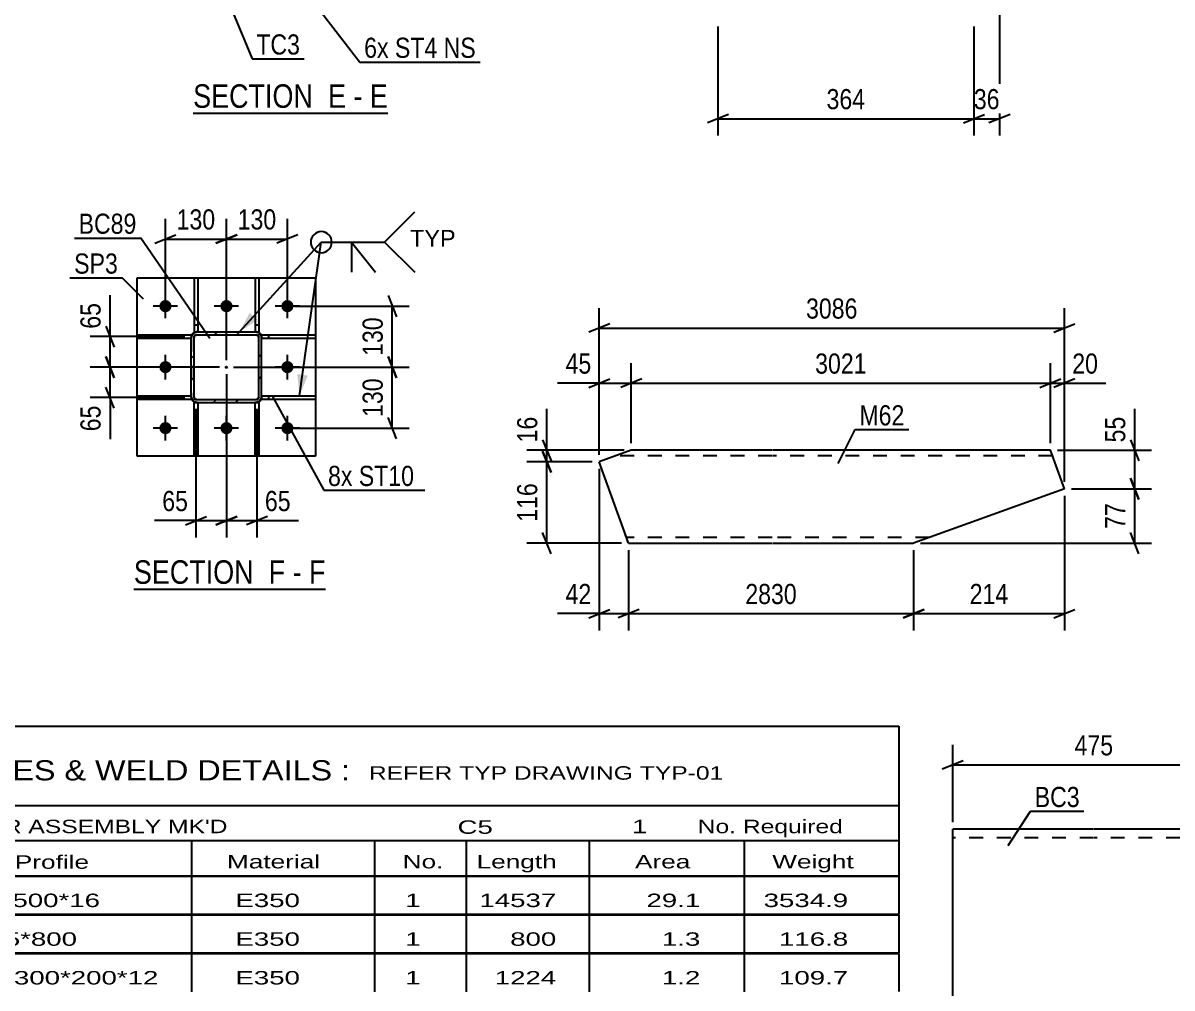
# Model space of a CAD drawing. Header units: millimetres. Extents: x 0 to 841, y 0 to 594.
# Drawn here: x 551.6 to 714.8, y 236.1 to 373.2 of the extents above; entities that cross this region are included whole.
import ezdxf

# ---------------------------------------------------------------- set-up
doc = ezdxf.new("R2010")
doc.units = ezdxf.units.MM
doc.linetypes.add('DXK_LINE_DOT2', pattern=[3.9198, 1.9599, -1.9599])
doc.styles.add('Arial', font='arial.ttf', dxfattribs={"height": 0.2})
doc.styles.add('Arial Narrow', font='ARIALN.TTF', dxfattribs={"height": 0.2})

# ---------------------------------------------------------------- blocks, each defined once
blk = doc.blocks.new('Unknown-695494452-64 - 5517')
at = {"color": 6, "linetype": 'Continuous'}
blk.add_line((575.74, 360.37), (603.39, 360.37), dxfattribs=at)
at = {"color": 0, "linetype": 'Continuous'}
for points in [[(593.85, 361.12), (593.85, 364.62), (575.74, 364.62), (575.74, 361.12)], [(597.46, 361.12), (597.46, 364.62), (594.9, 364.62), (594.9, 361.12)], [(599.78, 361.12), (599.78, 364.62), (598.51, 364.62), (598.51, 361.12)], [(603.39, 361.12), (603.39, 364.62), (600.83, 364.62), (600.83, 361.12)]]:
    blk.add_wipeout(points, dxfattribs=at)
at = {"color": 7, "linetype": 'Continuous', "style": 'Arial Narrow'}
for s, p in [('SECTION ', (575.74, 361.12)), ('E', (594.9, 361.12)), ('E', (600.83, 361.12)), ('-', (598.51, 361.12))]:
    blk.add_text(s, height=3.34, dxfattribs=at).set_placement(p)
blk = doc.blocks.new('Unknown-695494452-65 - 5733')
at = {"color": 6, "linetype": 'Continuous'}
blk.add_line((567.32, 292.74), (594.54, 292.74), dxfattribs=at)
at = {"color": 0, "linetype": 'Continuous'}
for points in [[(585.43, 293.49), (585.43, 296.99), (567.32, 296.99), (567.32, 293.49)], [(588.82, 293.49), (588.82, 296.99), (586.48, 296.99), (586.48, 293.49)], [(591.15, 293.49), (591.15, 296.99), (589.87, 296.99), (589.87, 293.49)], [(594.54, 293.49), (594.54, 296.99), (592.2, 296.99), (592.2, 293.49)]]:
    blk.add_wipeout(points, dxfattribs=at)
at = {"color": 7, "linetype": 'Continuous', "style": 'Arial Narrow'}
for s, p in [('SECTION ', (567.32, 293.49)), ('F', (586.48, 293.49)), ('F', (592.2, 293.49)), ('-', (589.87, 293.49))]:
    blk.add_text(s, height=3.34, dxfattribs=at).set_placement(p)
blk = doc.blocks.new('Part-695494452-3220 - 3204')
at = {"color": 2, "linetype": 'Continuous'}
for p, q in [((637.97, 312.46), (633.42, 310.82)), ((657.97, 312.46), (637.97, 312.46)), ((697.51, 312.46), (658.07, 312.46)), ((699.49, 306.98), (697.51, 312.46)), ((637.01, 300.86), (633.42, 310.82)), ((699.49, 306.98), (678.07, 299.26)), ((637.59, 299.26), (637.01, 300.86)), ((637.59, 299.26), (657.97, 299.26)), ((658.07, 299.26), (678.07, 299.26))]:
    blk.add_line(p, q, dxfattribs=at)
at = {"color": 7, "linetype": 'DXK_LINE_DOT2'}
for p, q in [((657.97, 311.66), (635.75, 311.66)), ((697.8, 311.66), (658.07, 311.66)), ((637.54, 299.38), (637.01, 300.86)), ((657.97, 300.06), (637.3, 300.06)), ((680.29, 300.06), (658.07, 300.06))]:
    blk.add_line(p, q, dxfattribs=at)
blk = doc.blocks.new('Part-695494452-2430 - 2414')
at = {"color": 2, "linetype": 'Continuous'}
for p, q in [((703.63, 258.61), (683.63, 258.61)), ((683.63, 231.01), (683.63, 258.61)), ((723.73, 258.61), (703.73, 258.61)), ((723.73, 258.61), (723.73, 228.61)), ((683.63, 231.01), (683.63, 228.61)), ((703.63, 228.61), (683.63, 228.61)), ((723.73, 228.61), (703.73, 228.61))]:
    blk.add_line(p, q, dxfattribs=at)
at = {"color": 7, "linetype": 'DXK_LINE_DOT2'}
for p, q in [((703.63, 257.41), (683.63, 257.41)), ((723.73, 257.41), (703.73, 257.41)), ((683.63, 228.79), (683.63, 231.01)), ((683.63, 229.81), (683.63, 229.9)), ((703.63, 229.81), (683.63, 229.81)), ((723.73, 229.81), (703.73, 229.81)), ((723.73, 229.81), (723.73, 229.9))]:
    blk.add_line(p, q, dxfattribs=at)
blk = doc.blocks.new('Part-695494452-5747 - 5733')
at = {"color": 2, "linetype": 'Continuous'}
for p, q in [((584.53, 311.61), (584.53, 319.27)), ((584.67, 319.27), (585.07, 319.27)), ((585.07, 319.27), (585.07, 311.61)), ((585.07, 311.61), (584.53, 311.61))]:
    blk.add_line(p, q, dxfattribs=at)
at = {"color": 7, "linetype": 'DXK_LINE_DOT2'}
for p, q in [((584.67, 319.27), (584.53, 319.27)), ((584.53, 319.27), (584.67, 319.27)), ((584.53, 318.27), (585.07, 318.27))]:
    blk.add_line(p, q, dxfattribs=at)
blk = doc.blocks.new('Part-695494452-5799 - 5733')
at = {"color": 2, "linetype": 'Continuous'}
for p, q in [((567.8, 336.94), (593.13, 336.94)), ((567.8, 311.61), (567.8, 336.94)), ((593.13, 336.94), (593.13, 311.61)), ((593.13, 311.61), (567.8, 311.61))]:
    blk.add_line(p, q, dxfattribs=at)
blk = doc.blocks.new('Part-695494452-5752 - 5733')
at = {"color": 2, "linetype": 'Continuous'}
for p, q in [((575.87, 319.27), (576.27, 319.27)), ((575.87, 311.61), (575.87, 319.27)), ((576.4, 319.27), (576.4, 311.61)), ((576.4, 311.61), (575.87, 311.61))]:
    blk.add_line(p, q, dxfattribs=at)
at = {"color": 7, "linetype": 'DXK_LINE_DOT2'}
for p, q in [((575.87, 318.27), (576.4, 318.27)), ((576.27, 319.27), (576.4, 319.27))]:
    blk.add_line(p, q, dxfattribs=at)
blk = doc.blocks.new('Bolt-695494452-5736 - 5733')
at = {"linetype": 'Continuous'}
for points in [[(571.8, 332.07, -1), (571.8, 333.81, -1)], [(580.47, 332.07, -1), (580.47, 333.81, -1)], [(589.13, 332.07, -1), (589.13, 333.81, -1)], [(571.8, 323.41, -1), (571.8, 325.14, -1)], [(589.13, 323.41, -1), (589.13, 325.14, -1)], [(571.8, 314.74, -1), (571.8, 316.47, -1)], [(580.47, 314.74, -1), (580.47, 316.47, -1)], [(589.13, 314.74, -1), (589.13, 316.47, -1)]]:
    blk.add_hatch(color=1, dxfattribs=at).paths.add_polyline_path(points)
at = {"color": 1, "linetype": 'Continuous'}
for p, q in [((571.8, 331.21), (571.8, 334.67)), ((580.47, 331.21), (580.47, 334.67)), ((589.13, 331.21), (589.13, 334.67)), ((573.53, 332.94), (570.07, 332.94)), ((582.2, 332.94), (578.73, 332.94)), ((590.87, 332.94), (587.4, 332.94)), ((571.8, 322.54), (571.8, 326.01)), ((589.13, 322.54), (589.13, 326.01)), ((573.53, 324.27), (570.07, 324.27)), ((590.87, 324.27), (587.4, 324.27)), ((571.8, 313.87), (571.8, 317.34)), ((580.47, 313.87), (580.47, 317.34)), ((589.13, 313.87), (589.13, 317.34)), ((573.53, 315.61), (570.07, 315.61)), ((582.2, 315.61), (578.73, 315.61)), ((590.87, 315.61), (587.4, 315.61))]:
    blk.add_line(p, q, dxfattribs=at)
blk = doc.blocks.new('Part-695494452-5853 - 5733')
at = {"color": 2, "linetype": 'Continuous'}
for p, q in [((585.47, 328.87), (585.47, 328.47)), ((585.47, 328.87), (593.13, 328.87)), ((593.13, 328.34), (585.47, 328.34)), ((593.13, 328.87), (593.13, 328.34))]:
    blk.add_line(p, q, dxfattribs=at)
at = {"color": 7, "linetype": 'DXK_LINE_DOT2'}
for p, q in [((585.47, 328.34), (585.47, 328.47)), ((586.47, 328.34), (586.47, 328.87))]:
    blk.add_line(p, q, dxfattribs=at)
blk = doc.blocks.new('Part-695494452-5757 - 5733')
at = {"color": 2, "linetype": 'Continuous'}
for p, q in [((584.53, 336.94), (584.53, 329.27)), ((584.53, 336.94), (585.07, 336.94)), ((585.07, 336.94), (585.07, 329.27)), ((584.67, 329.27), (585.07, 329.27))]:
    blk.add_line(p, q, dxfattribs=at)
at = {"color": 7, "linetype": 'DXK_LINE_DOT2'}
for p, q in [((584.53, 330.27), (585.07, 330.27)), ((584.67, 329.27), (584.53, 329.27)), ((584.53, 329.27), (584.67, 329.27))]:
    blk.add_line(p, q, dxfattribs=at)
blk = doc.blocks.new('Part-695494452-5762 - 5733')
at = {"color": 2, "linetype": 'Continuous'}
for p, q in [((575.87, 336.94), (575.87, 329.27)), ((575.87, 336.94), (576.4, 336.94)), ((576.4, 336.94), (576.4, 329.27)), ((575.87, 329.27), (576.27, 329.27))]:
    blk.add_line(p, q, dxfattribs=at)
at = {"color": 7, "linetype": 'DXK_LINE_DOT2'}
for p, q in [((575.87, 330.27), (576.4, 330.27)), ((576.4, 329.27), (576.27, 329.27))]:
    blk.add_line(p, q, dxfattribs=at)
blk = doc.blocks.new('Part-695494452-5793 - 5733')
at = {"linetype": 'Continuous'}
h = blk.add_hatch(dxfattribs=at)
h.set_pattern_fill('', scale=0.7, style=0, pattern_type=0)
h.set_pattern_definition([(45, (584.9736, 319.3348), (-1.57154, 1.57154), [])])
h.paths.add_polyline_path([(584.67, 319.27), (584.97, 319.33), (585.23, 319.51), (585.41, 319.77), (585.47, 320.07), (585.47, 328.47), (585.41, 328.78), (585.23, 329.04), (584.97, 329.21), (584.67, 329.27), (576.27, 329.27), (575.96, 329.21), (575.7, 329.04), (575.53, 328.78), (575.47, 328.47), (575.47, 320.07), (575.53, 319.77), (575.7, 319.51), (575.96, 319.33), (576.27, 319.27)])
h.paths.add_polyline_path([(576.27, 319.67), (576.11, 319.7), (575.98, 319.79), (575.9, 319.92), (575.87, 320.07), (575.87, 328.47), (575.9, 328.63), (575.98, 328.76), (576.11, 328.84), (576.27, 328.87), (584.67, 328.87), (584.82, 328.84), (584.95, 328.76), (585.04, 328.63), (585.07, 328.47), (585.07, 320.07), (585.04, 319.92), (584.95, 319.79), (584.82, 319.7), (584.67, 319.67)])
blk.add_hatch(color=246, dxfattribs=at).paths.add_polyline_path([(580.47, 324.17, -1), (580.47, 324.37, -1)])
at = {"color": 7, "linetype": 'DXK_LINE_DOT2'}
for p, q in [((575.47, 328.47), (575.53, 328.78)), ((575.47, 328.47), (575.47, 320.07)), ((575.9, 328.63), (575.87, 328.47)), ((575.87, 320.07), (575.87, 328.47)), ((575.98, 328.76), (575.9, 328.63)), ((575.96, 329.21), (576.27, 329.27)), ((576.11, 328.84), (575.98, 328.76)), ((576.27, 328.87), (576.11, 328.84)), ((576.27, 329.27), (584.67, 329.27)), ((576.27, 328.87), (584.67, 328.87)), ((584.67, 329.27), (584.97, 329.21)), ((584.82, 328.84), (584.67, 328.87)), ((584.95, 328.76), (584.82, 328.84)), ((585.04, 328.63), (584.95, 328.76)), ((585.07, 328.47), (585.04, 328.63)), ((585.07, 320.07), (585.07, 328.47)), ((585.41, 328.78), (585.47, 328.47)), ((585.47, 320.07), (585.47, 328.47)), ((575.53, 319.77), (575.47, 320.07)), ((575.87, 320.07), (575.9, 319.92)), ((575.9, 319.92), (575.98, 319.79)), ((584.95, 319.79), (585.04, 319.92)), ((585.04, 319.92), (585.07, 320.07)), ((585.47, 320.07), (585.41, 319.77)), ((576.27, 319.27), (575.96, 319.33)), ((575.98, 319.79), (576.11, 319.7)), ((576.11, 319.7), (576.27, 319.67)), ((576.27, 319.67), (584.67, 319.67)), ((576.27, 319.27), (584.67, 319.27)), ((584.67, 319.67), (584.82, 319.7)), ((584.97, 319.33), (584.67, 319.27)), ((584.82, 319.7), (584.95, 319.79))]:
    blk.add_line(p, q, dxfattribs=at)
at = {"color": 2, "linetype": 'Continuous'}
for p, q in [((575.53, 328.78), (575.47, 328.47)), ((575.47, 328.47), (575.47, 328.47)), ((575.47, 320.07), (575.47, 328.47)), ((575.87, 328.47), (575.9, 328.63)), ((575.87, 328.47), (575.87, 328.47)), ((575.87, 320.07), (575.87, 328.47)), ((575.9, 328.63), (575.98, 328.76)), ((576.27, 329.27), (575.96, 329.21)), ((575.98, 328.76), (576.11, 328.84)), ((576.11, 328.84), (576.27, 328.87)), ((576.27, 329.27), (576.27, 329.27)), ((576.27, 329.27), (584.67, 329.27)), ((576.27, 328.87), (576.27, 328.87)), ((576.27, 328.87), (584.67, 328.87)), ((584.67, 329.27), (584.67, 329.27)), ((584.97, 329.21), (584.67, 329.27)), ((584.67, 328.87), (584.67, 328.87)), ((584.67, 328.87), (584.82, 328.84)), ((584.82, 328.84), (584.95, 328.76)), ((584.95, 328.76), (585.04, 328.63)), ((585.04, 328.63), (585.07, 328.47)), ((585.07, 328.47), (585.07, 328.47)), ((585.07, 320.07), (585.07, 328.47)), ((585.47, 328.47), (585.41, 328.78)), ((585.47, 328.47), (585.47, 328.47)), ((585.47, 320.07), (585.47, 328.47)), ((575.47, 320.07), (575.47, 320.07)), ((575.47, 320.07), (575.53, 319.77)), ((575.87, 320.07), (575.87, 320.07)), ((575.9, 319.92), (575.87, 320.07)), ((575.98, 319.79), (575.9, 319.92)), ((585.04, 319.92), (584.95, 319.79)), ((585.07, 320.07), (585.04, 319.92)), ((585.07, 320.07), (585.07, 320.07)), ((585.41, 319.77), (585.47, 320.07)), ((585.47, 320.07), (585.47, 320.07)), ((575.96, 319.33), (576.27, 319.27)), ((576.11, 319.7), (575.98, 319.79)), ((576.27, 319.67), (576.11, 319.7)), ((576.27, 319.67), (576.27, 319.67)), ((576.27, 319.67), (584.67, 319.67)), ((576.27, 319.27), (576.27, 319.27)), ((576.27, 319.27), (584.67, 319.27)), ((584.82, 319.7), (584.67, 319.67)), ((584.67, 319.67), (584.67, 319.67)), ((584.67, 319.27), (584.97, 319.33)), ((584.67, 319.27), (584.67, 319.27)), ((584.95, 319.79), (584.82, 319.7))]:
    blk.add_line(p, q, dxfattribs=at)
at = {"color": 246, "linetype": 'DXK_LINE_DOT2'}
blk.add_line((580.47, 324.27), (580.47, 324.27), dxfattribs=at)
at = {"color": 246, "linetype": 'Continuous'}
blk.add_circle((580.47, 324.27), 0.1, dxfattribs=at)
at = {"color": 7, "linetype": 'DXK_LINE_DOT2'}
for centre, start, end in [((576.27, 328.47), 112.5, 157.5), ((584.67, 328.47), 22.5, 67.5), ((576.27, 320.07), 202.5, 247.5), ((584.67, 320.07), 292.5, 337.5)]:
    blk.add_arc(centre, 0.8, start, end, dxfattribs=at)
at = {"color": 2, "linetype": 'Continuous'}
for centre, start, end in [((576.27, 328.47), 112.5, 157.5), ((584.67, 328.47), 22.5, 67.5), ((576.27, 320.07), 202.5, 247.5), ((584.67, 320.07), 292.5, 337.5)]:
    blk.add_arc(centre, 0.8, start, end, dxfattribs=at)
blk = doc.blocks.new('Part-695494452-5838 - 5733')
at = {"color": 2, "linetype": 'Continuous'}
for p, q in [((567.8, 320.21), (575.47, 320.21)), ((567.8, 319.67), (567.8, 320.21)), ((575.47, 320.07), (575.47, 319.67)), ((575.47, 319.67), (567.8, 319.67))]:
    blk.add_line(p, q, dxfattribs=at)
at = {"color": 7, "linetype": 'DXK_LINE_DOT2'}
for p, q in [((574.47, 319.67), (574.47, 320.21)), ((575.47, 320.21), (575.47, 320.07))]:
    blk.add_line(p, q, dxfattribs=at)
blk = doc.blocks.new('Part-695494452-5843 - 5733')
at = {"color": 2, "linetype": 'Continuous'}
for p, q in [((567.8, 328.87), (575.47, 328.87)), ((567.8, 328.34), (567.8, 328.87)), ((575.47, 328.34), (567.8, 328.34)), ((575.47, 328.87), (575.47, 328.47))]:
    blk.add_line(p, q, dxfattribs=at)
at = {"color": 7, "linetype": 'DXK_LINE_DOT2'}
for p, q in [((574.47, 328.34), (574.47, 328.87)), ((575.47, 328.47), (575.47, 328.34))]:
    blk.add_line(p, q, dxfattribs=at)
blk = doc.blocks.new('Part-695494452-5848 - 5733')
at = {"color": 2, "linetype": 'Continuous'}
for p, q in [((585.47, 320.21), (593.13, 320.21)), ((585.47, 320.07), (585.47, 319.67)), ((593.13, 320.21), (593.13, 319.67)), ((593.13, 319.67), (585.47, 319.67))]:
    blk.add_line(p, q, dxfattribs=at)
at = {"color": 7, "linetype": 'DXK_LINE_DOT2'}
for p, q in [((585.47, 320.21), (585.47, 320.07)), ((586.47, 319.67), (586.47, 320.21))]:
    blk.add_line(p, q, dxfattribs=at)
blk = doc.blocks.new('StraightDimension-695494452-3267 - 3204')
at = {"color": 7, "linetype": 'Continuous'}
for p, q in [((700.49, 306.98), (711.89, 306.98)), ((708.89, 308.48), (710.09, 305.48)), ((709.49, 299.26), (709.49, 306.98)), ((710.09, 297.76), (708.89, 300.76)), ((679.07, 299.26), (711.89, 299.26))]:
    blk.add_line(p, q, dxfattribs=at)
at = {"color": 0}
blk.add_wipeout([(708.74, 305.55), (704.54, 305.55), (704.54, 300.69), (708.74, 300.69)], dxfattribs=at)
at = {"color": 3, "style": 'Arial Narrow'}
blk.add_text('77', height=2.863, rotation=90.0002, dxfattribs=at).set_placement((708.14, 301.29))
blk = doc.blocks.new('StraightDimension-695494452-3228 - 3204')
at = {"color": 7, "linetype": 'Continuous'}
for p, q in [((633.42, 311.82), (633.42, 324.85)), ((637.97, 313.46), (637.97, 324.85)), ((631.92, 321.4), (634.92, 322.6)), ((633.42, 322), (637.97, 322)), ((639.47, 322.6), (636.47, 321.4))]:
    blk.add_line(p, q, dxfattribs=at)
at = {"color": 0}
blk.add_wipeout([(632.9, 322.75), (632.9, 326.95), (628.04, 326.95), (628.04, 322.75)], dxfattribs=at)
at = {"color": 7, "linetype": 'Continuous'}
blk.add_line((633.42, 322), (627.51, 322), dxfattribs=at)
blk.add_line((633.42, 322), (627.51, 322), dxfattribs=at)
at = {"color": 3, "style": 'Arial Narrow'}
blk.add_text('45', height=2.863, dxfattribs=at).set_placement((628.64, 323.35))
blk = doc.blocks.new('StraightDimension-695494452-3239 - 3204')
at = {"color": 7, "linetype": 'Continuous'}
for p, q in [((637.97, 313.46), (637.97, 324.85)), ((697.51, 313.46), (697.51, 324.85)), ((639.47, 322.6), (636.47, 321.4)), ((637.97, 322), (697.51, 322)), ((696.01, 321.4), (699.01, 322.6))]:
    blk.add_line(p, q, dxfattribs=at)
at = {"color": 0}
blk.add_wipeout([(672, 322.75), (672, 326.95), (663.49, 326.95), (663.49, 322.75)], dxfattribs=at)
at = {"color": 3, "style": 'Arial Narrow'}
blk.add_text('3021', height=2.863, dxfattribs=at).set_placement((664.09, 323.35))
blk = doc.blocks.new('StraightDimension-695494452-3253 - 3204')
at = {"color": 7, "linetype": 'Continuous'}
for p, q in [((697.51, 313.46), (697.51, 324.85)), ((699.49, 307.98), (699.49, 324.85)), ((696.01, 321.4), (699.01, 322.6)), ((697.51, 322), (699.49, 322)), ((700.99, 322.6), (697.99, 321.4))]:
    blk.add_line(p, q, dxfattribs=at)
at = {"color": 0}
blk.add_wipeout([(704.87, 322.75), (704.87, 326.95), (700.01, 326.95), (700.01, 322.75)], dxfattribs=at)
at = {"color": 7, "linetype": 'Continuous'}
blk.add_line((699.49, 322), (705.4, 322), dxfattribs=at)
blk.add_line((699.49, 322), (705.4, 322), dxfattribs=at)
at = {"color": 3, "style": 'Arial Narrow'}
blk.add_text('20', height=2.863, dxfattribs=at).set_placement((700.61, 323.35))
blk = doc.blocks.new('StraightDimension-695494452-3297 - 3204')
at = {"color": 7, "linetype": 'Continuous'}
for p, q in [((633.42, 309.82), (633.42, 286.86)), ((637.59, 298.26), (637.59, 286.86)), ((631.92, 288.66), (634.92, 289.86)), ((633.42, 289.26), (637.59, 289.26)), ((639.09, 289.86), (636.09, 288.66))]:
    blk.add_line(p, q, dxfattribs=at)
at = {"color": 0}
blk.add_wipeout([(632.9, 290.01), (632.9, 294.21), (628.04, 294.21), (628.04, 290.01)], dxfattribs=at)
at = {"color": 7, "linetype": 'Continuous'}
blk.add_line((633.42, 289.26), (627.51, 289.26), dxfattribs=at)
blk.add_line((633.42, 289.26), (627.51, 289.26), dxfattribs=at)
at = {"color": 3, "style": 'Arial Narrow'}
blk.add_text('42', height=2.863, dxfattribs=at).set_placement((628.64, 290.61))
blk = doc.blocks.new('StraightDimension-695494452-3338 - 3204')
at = {"color": 7, "linetype": 'Continuous'}
for p, q in [((625.37, 312.32), (626.57, 309.32)), ((632.42, 310.82), (623.12, 310.82)), ((625.97, 299.26), (625.97, 310.82)), ((626.57, 297.76), (625.37, 300.76)), ((636.59, 299.26), (623.12, 299.26))]:
    blk.add_line(p, q, dxfattribs=at)
at = {"color": 0}
blk.add_wipeout([(625.22, 308.38), (621.02, 308.38), (621.02, 301.7), (625.22, 301.7)], dxfattribs=at)
at = {"color": 3, "style": 'Arial Narrow'}
blk.add_text('116', height=2.863, rotation=90.0002, dxfattribs=at).set_placement((624.62, 302.3))
blk = doc.blocks.new('StraightDimension-695494452-3281 - 3204')
at = {"color": 7, "linetype": 'Continuous'}
for p, q in [((708.89, 313.96), (710.09, 310.96)), ((698.51, 312.46), (711.89, 312.46)), ((709.49, 306.98), (709.49, 312.46)), ((700.49, 306.98), (711.89, 306.98)), ((710.09, 305.48), (708.89, 308.48))]:
    blk.add_line(p, q, dxfattribs=at)
at = {"color": 0}
blk.add_wipeout([(708.74, 317.84), (704.54, 317.84), (704.54, 312.98), (708.74, 312.98)], dxfattribs=at)
at = {"color": 7, "linetype": 'Continuous'}
blk.add_line((709.49, 312.46), (709.49, 318.36), dxfattribs=at)
blk.add_line((709.49, 312.46), (709.49, 318.36), dxfattribs=at)
at = {"color": 3, "style": 'Arial Narrow'}
blk.add_text('55', height=2.863, rotation=90.0002, dxfattribs=at).set_placement((708.14, 313.58))
blk = doc.blocks.new('StraightDimension-695494452-3310 - 3204')
at = {"color": 7, "linetype": 'Continuous'}
for p, q in [((637.59, 298.26), (637.59, 286.86)), ((678.07, 298.26), (678.07, 286.86)), ((639.09, 289.86), (636.09, 288.66)), ((637.59, 289.26), (678.07, 289.26)), ((676.57, 288.66), (679.57, 289.86))]:
    blk.add_line(p, q, dxfattribs=at)
at = {"color": 0}
blk.add_wipeout([(662.08, 290.01), (662.08, 294.21), (653.57, 294.21), (653.57, 290.01)], dxfattribs=at)
at = {"color": 3, "style": 'Arial Narrow'}
blk.add_text('2830', height=2.863, dxfattribs=at).set_placement((654.17, 290.61))
blk = doc.blocks.new('StraightDimension-695494452-3325 - 3204')
at = {"color": 7, "linetype": 'Continuous'}
for p, q in [((699.49, 305.98), (699.49, 286.86)), ((678.07, 298.26), (678.07, 286.86)), ((679.57, 289.86), (676.57, 288.66)), ((678.07, 289.26), (699.49, 289.26)), ((697.99, 288.66), (700.99, 289.86))]:
    blk.add_line(p, q, dxfattribs=at)
at = {"color": 0}
blk.add_wipeout([(692.12, 290.01), (692.12, 294.21), (685.44, 294.21), (685.44, 290.01)], dxfattribs=at)
at = {"color": 3, "style": 'Arial Narrow'}
blk.add_text('214', height=2.863, dxfattribs=at).set_placement((686.04, 290.61))
blk = doc.blocks.new('StraightDimension-695494452-3351 - 3204')
at = {"color": 7, "linetype": 'Continuous'}
for p, q in [((625.37, 313.96), (626.57, 310.96)), ((636.97, 312.46), (623.12, 312.46)), ((626.57, 309.32), (625.37, 312.32)), ((625.97, 310.82), (625.97, 312.46)), ((632.42, 310.82), (623.12, 310.82))]:
    blk.add_line(p, q, dxfattribs=at)
at = {"color": 0}
blk.add_wipeout([(625.22, 317.84), (621.02, 317.84), (621.02, 312.98), (625.22, 312.98)], dxfattribs=at)
at = {"color": 7, "linetype": 'Continuous'}
blk.add_line((625.97, 312.46), (625.97, 318.36), dxfattribs=at)
blk.add_line((625.97, 312.46), (625.97, 318.36), dxfattribs=at)
at = {"color": 3, "style": 'Arial Narrow'}
blk.add_text('16', height=2.863, rotation=90.0002, dxfattribs=at).set_placement((624.62, 313.58))
blk = doc.blocks.new('StraightDimension-695494452-3363 - 3204')
at = {"color": 7, "linetype": 'Continuous'}
for p, q in [((633.42, 311.82), (633.42, 332.67)), ((699.49, 307.98), (699.49, 332.67)), ((634.92, 330.42), (631.92, 329.22)), ((633.42, 329.82), (699.49, 329.82)), ((697.99, 329.22), (700.99, 330.42))]:
    blk.add_line(p, q, dxfattribs=at)
at = {"color": 0}
blk.add_wipeout([(670.71, 330.57), (670.71, 334.77), (662.2, 334.77), (662.2, 330.57)], dxfattribs=at)
at = {"color": 3, "style": 'Arial Narrow'}
blk.add_text('3086', height=2.863, dxfattribs=at).set_placement((662.8, 331.17))
blk = doc.blocks.new('StraightDimension-695494452-2434 - 2414')
at = {"color": 7, "linetype": 'Continuous'}
for p, q in [((683.63, 259.61), (683.63, 270.61)), ((723.73, 259.61), (723.73, 270.61)), ((685.13, 268.36), (682.13, 267.16)), ((683.63, 267.76), (723.73, 267.76)), ((722.23, 267.16), (725.23, 268.36))]:
    blk.add_line(p, q, dxfattribs=at)
at = {"color": 0}
blk.add_wipeout([(707.03, 268.51), (707.03, 272.71), (700.34, 272.71), (700.34, 268.51)], dxfattribs=at)
at = {"color": 3, "style": 'Arial Narrow'}
blk.add_text('475', height=2.863, dxfattribs=at).set_placement((700.94, 269.11))
blk = doc.blocks.new('StraightDimension-695494452-24481 - 5733')
at = {"color": 7, "linetype": 'Continuous'}
for p, q in [((580.47, 323.27), (580.47, 300.07)), ((584.8, 318.27), (584.8, 300.07)), ((578.97, 301.87), (581.97, 303.07)), ((580.47, 302.47), (584.8, 302.47)), ((586.3, 303.07), (583.3, 301.87))]:
    blk.add_line(p, q, dxfattribs=at)
at = {"color": 0}
blk.add_wipeout([(590.18, 303.22), (590.18, 307.42), (585.33, 307.42), (585.33, 303.22)], dxfattribs=at)
at = {"color": 7, "linetype": 'Continuous'}
blk.add_line((584.8, 302.47), (590.71, 302.47), dxfattribs=at)
blk.add_line((584.8, 302.47), (590.71, 302.47), dxfattribs=at)
at = {"color": 3, "style": 'Arial Narrow'}
blk.add_text('65', height=2.863, dxfattribs=at).set_placement((585.93, 303.82))
blk = doc.blocks.new('StraightDimension-695494452-24429 - 5733')
at = {"color": 7, "linetype": 'Continuous'}
for p, q in [((603.42, 334.44), (604.62, 331.44)), ((590.13, 332.94), (606.42, 332.94)), ((604.02, 324.27), (604.02, 332.94)), ((604.62, 322.77), (603.42, 325.77)), ((581.47, 324.27), (606.42, 324.27))]:
    blk.add_line(p, q, dxfattribs=at)
at = {"color": 0}
blk.add_wipeout([(603.27, 331.95), (599.07, 331.95), (599.07, 325.27), (603.27, 325.27)], dxfattribs=at)
at = {"color": 3, "style": 'Arial Narrow'}
blk.add_text('130', height=2.863, rotation=90.0002, dxfattribs=at).set_placement((602.67, 325.87))
blk = doc.blocks.new('StraightDimension-695494452-24374 - 5733')
at = {"color": 7, "linetype": 'Continuous'}
for p, q in [((580.47, 325.27), (580.47, 345.33)), ((589.13, 333.94), (589.13, 345.33)), ((578.97, 341.88), (581.97, 343.08)), ((590.63, 343.08), (587.63, 341.88)), ((580.47, 342.48), (589.13, 342.48))]:
    blk.add_line(p, q, dxfattribs=at)
at = {"color": 0}
blk.add_wipeout([(588.14, 343.23), (588.14, 347.43), (581.46, 347.43), (581.46, 343.23)], dxfattribs=at)
at = {"color": 3, "style": 'Arial Narrow'}
blk.add_text('130', height=2.863, dxfattribs=at).set_placement((582.06, 343.83))
blk = doc.blocks.new('StraightDimension-695494452-24375 - 5733')
at = {"color": 7, "linetype": 'Continuous'}
for p, q in [((571.8, 333.94), (571.8, 345.33)), ((580.47, 325.27), (580.47, 345.33)), ((570.3, 341.88), (573.3, 343.08)), ((581.97, 343.08), (578.97, 341.88)), ((571.8, 342.48), (580.47, 342.48))]:
    blk.add_line(p, q, dxfattribs=at)
at = {"color": 0}
blk.add_wipeout([(579.48, 343.23), (579.48, 347.43), (572.79, 347.43), (572.79, 343.23)], dxfattribs=at)
at = {"color": 3, "style": 'Arial Narrow'}
blk.add_text('130', height=2.863, dxfattribs=at).set_placement((573.39, 343.83))
blk = doc.blocks.new('StraightDimension-695494452-24402 - 5733')
at = {"color": 7, "linetype": 'Continuous'}
for p, q in [((563.34, 330.11), (564.54, 327.11)), ((574.47, 328.61), (561.09, 328.61)), ((563.94, 324.27), (563.94, 328.61)), ((564.54, 322.77), (563.34, 325.77)), ((579.47, 324.27), (561.09, 324.27))]:
    blk.add_line(p, q, dxfattribs=at)
at = {"color": 0}
blk.add_wipeout([(563.19, 333.99), (558.99, 333.99), (558.99, 329.13), (563.19, 329.13)], dxfattribs=at)
at = {"color": 7, "linetype": 'Continuous'}
blk.add_line((563.94, 328.61), (563.94, 334.51), dxfattribs=at)
blk.add_line((563.94, 328.61), (563.94, 334.51), dxfattribs=at)
at = {"color": 3, "style": 'Arial Narrow'}
blk.add_text('65', height=2.863, rotation=90.0002, dxfattribs=at).set_placement((562.59, 329.73))
blk = doc.blocks.new('StraightDimension-695494452-24403 - 5733')
at = {"color": 7, "linetype": 'Continuous'}
for p, q in [((563.34, 325.77), (564.54, 322.77)), ((579.47, 324.27), (561.09, 324.27)), ((563.94, 319.94), (563.94, 324.27)), ((574.47, 319.94), (561.09, 319.94)), ((564.54, 318.44), (563.34, 321.44))]:
    blk.add_line(p, q, dxfattribs=at)
at = {"color": 0}
blk.add_wipeout([(563.19, 319.42), (558.99, 319.42), (558.99, 314.56), (563.19, 314.56)], dxfattribs=at)
at = {"color": 7, "linetype": 'Continuous'}
blk.add_line((563.94, 319.94), (563.94, 314.03), dxfattribs=at)
blk.add_line((563.94, 319.94), (563.94, 314.03), dxfattribs=at)
at = {"color": 3, "style": 'Arial Narrow'}
blk.add_text('65', height=2.863, rotation=90.0002, dxfattribs=at).set_placement((562.59, 315.16))
blk = doc.blocks.new('StraightDimension-695494452-24430 - 5733')
at = {"color": 7, "linetype": 'Continuous'}
for p, q in [((603.42, 325.77), (604.62, 322.77)), ((581.47, 324.27), (606.42, 324.27)), ((604.02, 315.61), (604.02, 324.27)), ((604.62, 314.11), (603.42, 317.11)), ((590.13, 315.61), (606.42, 315.61))]:
    blk.add_line(p, q, dxfattribs=at)
at = {"color": 0}
blk.add_wipeout([(603.27, 323.28), (599.07, 323.28), (599.07, 316.6), (603.27, 316.6)], dxfattribs=at)
at = {"color": 3, "style": 'Arial Narrow'}
blk.add_text('130', height=2.863, rotation=90.0002, dxfattribs=at).set_placement((602.67, 317.2))
blk = doc.blocks.new('StraightDimension-695494452-24482 - 5733')
at = {"color": 7, "linetype": 'Continuous'}
for p, q in [((580.47, 323.27), (580.47, 300.07)), ((576.13, 318.27), (576.13, 300.07)), ((574.63, 301.87), (577.63, 303.07)), ((576.13, 302.47), (580.47, 302.47)), ((581.97, 303.07), (578.97, 301.87))]:
    blk.add_line(p, q, dxfattribs=at)
at = {"color": 0}
blk.add_wipeout([(575.61, 303.22), (575.61, 307.42), (570.75, 307.42), (570.75, 303.22)], dxfattribs=at)
at = {"color": 7, "linetype": 'Continuous'}
blk.add_line((576.13, 302.47), (570.23, 302.47), dxfattribs=at)
blk.add_line((576.13, 302.47), (570.23, 302.47), dxfattribs=at)
at = {"color": 3, "style": 'Arial Narrow'}
blk.add_text('65', height=2.863, dxfattribs=at).set_placement((571.35, 303.82))
blk = doc.blocks.new('StraightDimension-695494452-6137 - 6111')
at = {"color": 7, "linetype": 'Continuous'}
for p, q in [((690.28, 382.68), (690.28, 357.17)), ((686.64, 372.67), (686.64, 357.17)), ((685.14, 358.97), (688.14, 360.17)), ((686.64, 359.57), (690.28, 359.57)), ((691.78, 360.17), (688.78, 358.97))]:
    blk.add_line(p, q, dxfattribs=at)
at = {"color": 0}
blk.add_wipeout([(690.88, 360.32), (690.88, 364.52), (686.03, 364.52), (686.03, 360.32)], dxfattribs=at)
at = {"color": 3, "style": 'Arial Narrow'}
blk.add_text('36', height=2.863, dxfattribs=at).set_placement((686.63, 360.92))
blk = doc.blocks.new('StraightDimension-695494452-6125 - 6111')
at = {"color": 7, "linetype": 'Continuous'}
for p, q in [((650.28, 372.67), (650.28, 357.17)), ((686.64, 372.67), (686.64, 357.17)), ((651.78, 360.17), (648.78, 358.97)), ((650.28, 359.57), (686.64, 359.57)), ((685.14, 358.97), (688.14, 360.17))]:
    blk.add_line(p, q, dxfattribs=at)
at = {"color": 0}
blk.add_wipeout([(671.8, 360.32), (671.8, 364.52), (665.11, 364.52), (665.11, 360.32)], dxfattribs=at)
at = {"color": 3, "style": 'Arial Narrow'}
blk.add_text('364', height=2.863, dxfattribs=at).set_placement((665.71, 360.92))
blk = doc.blocks.new('Unknown-695494452-27538')
at = {"color": 7, "linetype": 'Continuous'}
for p, q in [((516, 273.25), (676, 273.25)), ((676, 273.25), (676, 262)), ((516, 262), (676, 262)), ((676, 262), (676, 257)), ((516, 257), (676, 257)), ((575.5, 257), (575.5, 252)), ((601.5, 257), (601.5, 252)), ((614.5, 257), (614.5, 252)), ((632, 257), (632, 252)), ((654, 257), (654, 252)), ((676, 257), (676, 252)), ((516, 252), (676, 252)), ((516, 251.95), (676, 251.95)), ((575.5, 252), (575.5, 246.5)), ((601.5, 252), (601.5, 246.5)), ((614.5, 252), (614.5, 246.5)), ((632, 252), (632, 246.5)), ((654, 252), (654, 246.5)), ((676, 251.95), (676, 246.55)), ((516, 246.55), (676, 246.55)), ((575.5, 246.5), (575.5, 241)), ((601.5, 246.5), (601.5, 241)), ((614.5, 246.5), (614.5, 241)), ((632, 246.5), (632, 241)), ((654, 246.5), (654, 241)), ((516, 246.45), (676, 246.45)), ((676, 246.45), (676, 241.05)), ((516, 241.05), (676, 241.05)), ((516, 240.95), (676, 240.95)), ((575.5, 241), (575.5, 235.5)), ((601.5, 241), (601.5, 235.5)), ((614.5, 241), (614.5, 235.5)), ((632, 241), (632, 235.5)), ((654, 241), (654, 235.5)), ((676, 240.95), (676, 235.55))]:
    blk.add_line(p, q, dxfattribs=at)
at = {"color": 7, "style": 'Arial Narrow'}
for s, height, width, p in [('GENERAL NOTES & WELD DETAILS :', 2.8633, 1.4, (517.15, 265.56)), ('REFER TYP DRAWING TYP-01', 1.9089, 1.6, (600.7, 265.66)), ("MATERIAL LIST FOR ASSEMBLY MK'D", 1.9089, 1.6, (517.15, 258.06)), ('C5', 1.909, 1.794707, (613.29, 257.97)), ('1', 1.91, 1.794707, (638.08, 258.06)), ('No. Required', 1.9089, 1.6, (647.41, 258.06)), ('Profile', 1.909, 1.7, (550.41, 253)), ('Material', 1.909, 1.7, (580.54, 253.06)), ('No.', 1.909, 1.7, (605.5, 253.06)), ('Length', 1.909, 1.7, (616, 253.06)), ('Area', 1.909, 1.7, (638.5, 253.06)), ('Weight', 1.909, 1.7, (658, 253.06))]:
    blk.add_text(s, height=height, dxfattribs=dict(at, width=width)).set_placement(p)
at = {"color": 7, "linetype": 'Continuous', "style": 'Arial Narrow', "width": 1.794707}
for s, height, p in [('SHS500*16', 1.909, (542, 247.56)), ('E350', 1.909, (581.74, 247.56)), ('1', 1.91, (605.86, 247.56)), ('14537', 1.909, (616.4, 247.56)), ('29.1', 1.909, (640.13, 247.56)), ('3534.9', 1.909, (656.77, 247.56)), ('PL25*800', 1.909, (542, 242.06)), ('E350', 1.909, (581.74, 242.06)), ('1', 1.91, (605.86, 242.06)), ('800', 1.909, (620.77, 242.06)), ('1.3', 1.909, (642.32, 242.06)), ('116.8', 1.909, (658.96, 242.06)), ('RHS300*200*12', 1.9089, (542, 236.56)), ('E350', 1.909, (581.74, 236.56)), ('1', 1.91, (605.86, 236.56)), ('1224', 1.909, (618.58, 236.56)), ('1.2', 1.909, (642.32, 236.56)), ('109.7', 1.909, (658.96, 236.56))]:
    blk.add_text(s, height=height, dxfattribs=at).set_placement(p)
blk = doc.blocks.new('Mark-695494452-3216 - 3204')
at = {"color": 0}
blk.add_wipeout([(676.78, 316), (676.78, 319), (670.38, 319), (670.38, 316)], dxfattribs=at)
blk.add_wipeout([(676.78, 316), (676.78, 319), (670.38, 319), (670.38, 316)], dxfattribs=at)
at = {"color": 30, "linetype": 'Continuous'}
for p, q in [((667.34, 310.56), (669.78, 315.4)), ((669.78, 315.4), (677.38, 315.4))]:
    blk.add_line(p, q, dxfattribs=at)
at = {"color": 3, "style": 'Arial Narrow'}
blk.add_text('M62', height=2.863, dxfattribs=at).set_placement((670.38, 316))
blk = doc.blocks.new('Mark-695494452-2426 - 2414')
at = {"color": 0}
blk.add_wipeout([(701.67, 261.77), (701.67, 264.77), (695.28, 264.77), (695.28, 261.77)], dxfattribs=at)
blk.add_wipeout([(701.67, 261.77), (701.67, 264.77), (695.28, 264.77), (695.28, 261.77)], dxfattribs=at)
at = {"color": 30, "linetype": 'Continuous'}
for p, q in [((691.51, 256.33), (694.68, 261.17)), ((694.68, 261.17), (702.27, 261.17))]:
    blk.add_line(p, q, dxfattribs=at)
at = {"color": 3, "style": 'Arial Narrow'}
blk.add_text('BC3', height=2.863, dxfattribs=at).set_placement((695.28, 261.77))
blk = doc.blocks.new('Mark-695494452-5528 - 5517')
at = {"color": 0}
blk.add_wipeout([(590.92, 368.69), (590.92, 371.69), (584.71, 371.69), (584.71, 368.69)], dxfattribs=at)
blk.add_wipeout([(590.92, 368.69), (590.92, 371.69), (584.71, 371.69), (584.71, 368.69)], dxfattribs=at)
at = {"color": 30, "linetype": 'Continuous'}
for p, q in [((580.69, 376.25), (584.11, 368.09)), ((584.11, 368.09), (591.52, 368.09))]:
    blk.add_line(p, q, dxfattribs=at)
at = {"color": 3, "style": 'Arial Narrow'}
blk.add_text('TC3', height=2.863, dxfattribs=at).set_placement((584.71, 368.69))
blk = doc.blocks.new('MarkSet-695494452-5721 - 5517')
at = {"color": 0}
for points in [[(603.5, 368.22), (603.5, 371.22), (600.03, 371.22), (600.03, 368.22)], [(610.42, 368.22), (610.42, 371.22), (604.4, 371.22), (604.4, 368.22)], [(615.89, 368.22), (615.89, 371.22), (611.32, 371.22), (611.32, 368.22)]]:
    blk.add_wipeout(points, dxfattribs=at)
for points in [[(603.5, 368.22), (603.5, 371.22), (600.03, 371.22), (600.03, 368.22)], [(610.42, 368.22), (610.42, 371.22), (604.4, 371.22), (604.4, 368.22)], [(615.89, 368.22), (615.89, 371.22), (611.32, 371.22), (611.32, 368.22)]]:
    blk.add_wipeout(points, dxfattribs=at)
at = {"color": 30, "linetype": 'Continuous'}
for p, q in [((592.67, 376.31), (599.43, 367.62)), ((599.43, 367.62), (616.49, 367.62))]:
    blk.add_line(p, q, dxfattribs=at)
at = {"color": 3, "style": 'Arial Narrow'}
for s, p in [('6x', (600.03, 368.22)), ('ST4', (604.4, 368.22)), ('NS', (611.32, 368.22))]:
    blk.add_text(s, height=2.863, dxfattribs=at).set_placement(p)
blk = doc.blocks.new('Mark-695494452-5789 - 5733')
at = {"color": 0}
blk.add_wipeout([(567.69, 343.22), (567.69, 346.22), (559.47, 346.22), (559.47, 343.22)], dxfattribs=at)
blk.add_wipeout([(567.69, 343.22), (567.69, 346.22), (559.47, 346.22), (559.47, 343.22)], dxfattribs=at)
at = {"color": 30, "linetype": 'Continuous'}
for p in [(558.87, 342.62), (578.12, 328.33)]:
    blk.add_line(p, (568.29, 342.62), dxfattribs=at)
at = {"color": 3, "style": 'Arial Narrow'}
blk.add_text('BC89', height=2.863, dxfattribs=at).set_placement((559.47, 343.22))
blk = doc.blocks.new('Mark-695494452-5795 - 5733')
at = {"color": 0}
blk.add_wipeout([(565.05, 337.56), (565.05, 340.56), (558.84, 340.56), (558.84, 337.56)], dxfattribs=at)
blk.add_wipeout([(565.05, 337.56), (565.05, 340.56), (558.84, 340.56), (558.84, 337.56)], dxfattribs=at)
at = {"color": 30, "linetype": 'Continuous'}
for p in [(558.24, 336.96), (568.69, 333.91)]:
    blk.add_line(p, (565.65, 336.96), dxfattribs=at)
at = {"color": 3, "style": 'Arial Narrow'}
blk.add_text('SP3', height=2.863, dxfattribs=at).set_placement((558.84, 337.56))
blk = doc.blocks.new('WeldMark-695494452-5902 - 5733')
at = {"linetype": 'Continuous'}
for points in [[(584.88, 330.99), (582.31, 329.27), (583.78, 332)], [(592.02, 323.07), (590.85, 320.21), (590.53, 323.28)]]:
    blk.add_hatch(color=30, dxfattribs=at).paths.add_polyline_path(points)
at = {"color": 30, "linetype": 'Continuous'}
for p, q in [((582.31, 329.27), (593.94, 342.03)), ((590.85, 320.21), (593.94, 342.03)), ((593.94, 342.03), (602.94, 342.03))]:
    blk.add_line(p, q, dxfattribs=at)
at = {"color": 3, "linetype": 'Continuous'}
for q in [(601.66, 337.75), (598.23, 337.75)]:
    blk.add_line((598.23, 342.03), q, dxfattribs=at)
for start, end in [(90, 270), (270, 90)]:
    blk.add_arc((593.94, 342.03), 1.5, start, end, dxfattribs=at)
at = {"color": 0, "linetype": 'Continuous'}
blk.add_wipeout([(613.02, 341.38), (613.02, 343.88), (606.54, 343.88), (606.54, 341.38)], dxfattribs=at)
blk.add_wipeout([(613.02, 341.38), (613.02, 343.88), (606.54, 343.88), (606.54, 341.38)], dxfattribs=at)
at = {"color": 3, "linetype": 'Continuous'}
for q in [(607.23, 346.32), (607.23, 337.75)]:
    blk.add_line((602.94, 342.03), q, dxfattribs=at)
at = {"color": 3, "linetype": 'Continuous', "style": 'Arial'}
blk.add_text('TYP', height=2.388, dxfattribs=at).set_placement((606.54, 341.38))
blk = doc.blocks.new('MarkSet-695494452-5960 - 5733')
at = {"color": 0}
for points in [[(598.37, 307.39), (598.37, 310.39), (594.9, 310.39), (594.9, 307.39)], [(607.13, 307.39), (607.13, 310.39), (599.27, 310.39), (599.27, 307.39)]]:
    blk.add_wipeout(points, dxfattribs=at)
for points in [[(598.37, 307.39), (598.37, 310.39), (594.9, 310.39), (594.9, 307.39)], [(607.13, 307.39), (607.13, 310.39), (599.27, 310.39), (599.27, 307.39)]]:
    blk.add_wipeout(points, dxfattribs=at)
at = {"color": 30, "linetype": 'Continuous'}
for p, q in [((587.02, 320.08), (594.3, 306.79)), ((594.3, 306.79), (608.63, 306.79))]:
    blk.add_line(p, q, dxfattribs=at)
at = {"color": 3, "style": 'Arial Narrow'}
for s, p in [('8x', (594.9, 307.39)), ('ST10', (599.27, 307.39))]:
    blk.add_text(s, height=2.863, dxfattribs=at).set_placement(p)

msp = doc.modelspace()

# ---------------------------------------------------------------- block references
for name in ['StraightDimension-695494452-6137 - 6111', 'Mark-695494452-5528 - 5517', 'MarkSet-695494452-5721 - 5517', 'Unknown-695494452-64 - 5517', 'Part-695494452-5799 - 5733', 'Part-695494452-5762 - 5733', 'Part-695494452-5757 - 5733', 'Bolt-695494452-5736 - 5733', 'Part-695494452-5843 - 5733', 'Part-695494452-5793 - 5733', 'Part-695494452-5853 - 5733', 'Part-695494452-5838 - 5733', 'Part-695494452-5848 - 5733', 'Part-695494452-5752 - 5733', 'Part-695494452-5747 - 5733', 'Part-695494452-3220 - 3204', 'Unknown-695494452-65 - 5733', 'Unknown-695494452-27538', 'StraightDimension-695494452-2434 - 2414', 'Part-695494452-2430 - 2414']:
    msp.add_blockref(name, (0, 0))

# ---------------------------------------------------------------- next in the draw order: block references
for name in ['StraightDimension-695494452-6125 - 6111', 'StraightDimension-695494452-3228 - 3204', 'StraightDimension-695494452-24481 - 5733', 'StraightDimension-695494452-3297 - 3204', 'StraightDimension-695494452-3267 - 3204', 'Mark-695494452-2426 - 2414']:
    msp.add_blockref(name, (0, 0))

# ---------------------------------------------------------------- next in the draw order: block references
for name in ['StraightDimension-695494452-24429 - 5733', 'StraightDimension-695494452-3239 - 3204', 'StraightDimension-695494452-3338 - 3204']:
    msp.add_blockref(name, (0, 0))

# ---------------------------------------------------------------- next in the draw order: block references
for name in ['StraightDimension-695494452-24374 - 5733', 'StraightDimension-695494452-3253 - 3204', 'StraightDimension-695494452-3351 - 3204', 'StraightDimension-695494452-3310 - 3204']:
    msp.add_blockref(name, (0, 0))

# ---------------------------------------------------------------- next in the draw order: block references
for name in ['StraightDimension-695494452-24375 - 5733', 'StraightDimension-695494452-3281 - 3204']:
    msp.add_blockref(name, (0, 0))

# ---------------------------------------------------------------- next in the draw order: block references
for name in ['StraightDimension-695494452-3363 - 3204', 'StraightDimension-695494452-24402 - 5733', 'StraightDimension-695494452-24430 - 5733', 'StraightDimension-695494452-3325 - 3204']:
    msp.add_blockref(name, (0, 0))

# ---------------------------------------------------------------- next in the draw order: block references
for name in ['Mark-695494452-5789 - 5733', 'StraightDimension-695494452-24403 - 5733', 'Mark-695494452-3216 - 3204']:
    msp.add_blockref(name, (0, 0))

# ---------------------------------------------------------------- next in the draw order: block references
for name in ['Mark-695494452-5795 - 5733', 'StraightDimension-695494452-24482 - 5733']:
    msp.add_blockref(name, (0, 0))

# ---------------------------------------------------------------- next in the draw order: block references
msp.add_blockref('WeldMark-695494452-5902 - 5733', (0, 0))

# ---------------------------------------------------------------- next in the draw order: block references
msp.add_blockref('MarkSet-695494452-5960 - 5733', (0, 0))

doc.saveas('drawing.dxf')
